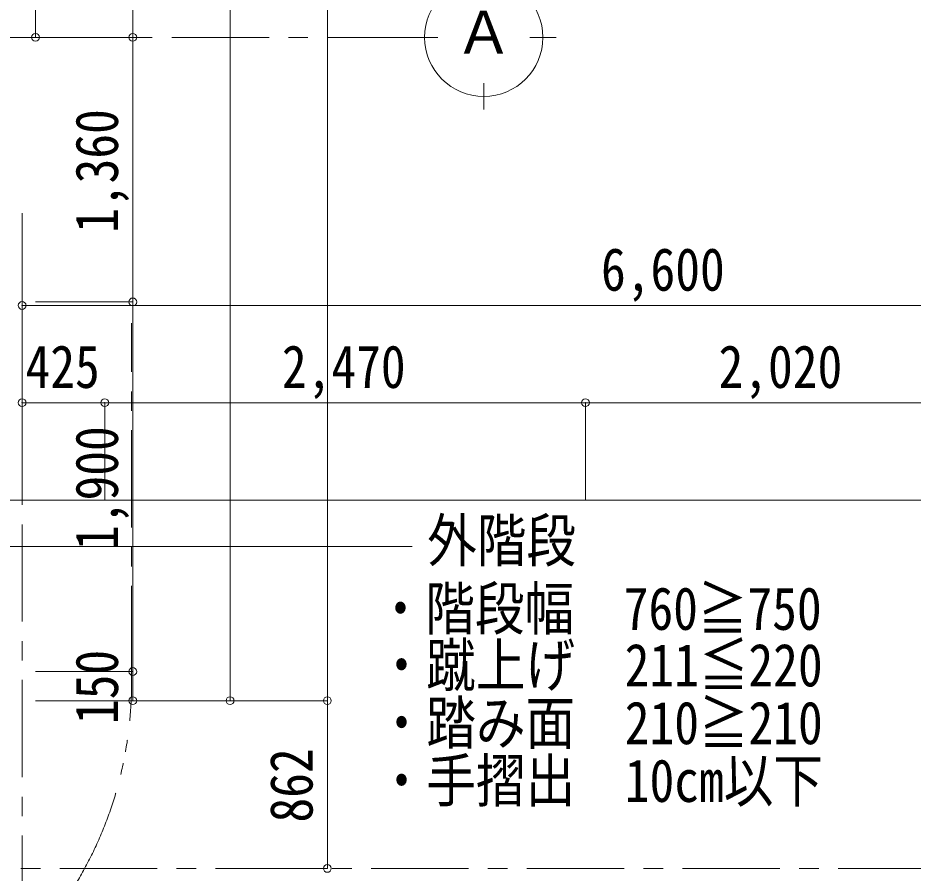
# Model space of a CAD drawing. Units: millimetres at full size; details may follow other scales. Extents: x -443943 to 462275, y -43546 to 79452.
# Drawn here: x -9816 to -5215, y 56192 to 60588 of the extents above; entities that cross this region are included whole.
import ezdxf
from ezdxf.enums import TextEntityAlignment as Align

# ---------------------------------------------------------------- set-up
doc = ezdxf.new("R2010")
doc.units = ezdxf.units.MM
doc.header["$LTSCALE"] = 100
doc.header["$PDMODE"] = 32
doc.header["$PDSIZE"] = 40
doc.linetypes.add('CHAIN1', pattern=[8, 5, -1, 1, -1])
doc.linetypes.add('DOUBLE_CHAIN1', pattern=[8.8, 5, -1, 0.6, -0.6, 0.6, -1])
for name, color, linetype, lineweight in [('0-0_仕上', 4, 'Continuous', 9), ('4-0_仕上', 7, 'Continuous', 15), ('4-1_通り芯', 4, 'Continuous', 9), ('4-4_寸法', 7, 'Continuous', 15), ('4-B_E-PANL', 1, 'Continuous', 18), ('4-F__', 4, 'Continuous', 9)]:
    doc.layers.add(name, color=color, linetype=linetype, lineweight=lineweight)
doc.styles.add('ＭＳ ゴシック', font='')
doc.styles.get('ＭＳ ゴシック').set_extended_font_data('MS Gothic')

msp = doc.modelspace()

# ---------------------------------------------------------------- linework, layer by layer
at = {"layer": '0-0_仕上', "color": 7, "lineweight": 15}
for p, q in [((-8225.4, 56215.7), (-8225.4, 75152.9)), ((-8725.4, 72787.9), (-8725.4, 57077.9)), ((-9225.4, 57077.9), (-9225.4, 71797.9)), ((-9725.4, 69787.9), (-9725.4, 60487.9)), ((-10225.4, 60487.9), (-9225.4, 60487.9)), ((-7657.9, 60487.9), (-7792.9, 60487.9)), ((-7185.4, 60487.9), (-7050.4, 60487.9)), ((-7421.7, 60116.6), (-7421.7, 60251.7)), ((-9225.4, 59127.9), (-9725.4, 59127.9)), ((-7790.2, 57869.9), (-11231, 57869.9)), ((-9725.4, 57227.9), (-9225.4, 57227.9)), ((-9725.4, 57077.9), (-8225.4, 57077.9)), ((-8225.4, 56215.7), (-8725.4, 56215.7))]:
    msp.add_line(p, q, dxfattribs=at)
at = {"layer": '0-0_仕上', "linetype": 'CHAIN1'}
msp.add_line((-7725.4, 60487.9), (-19955.9, 60487.9), dxfattribs=at)
at = {"layer": '0-0_仕上', "color": 1, "linetype": 'CHAIN1', "lineweight": 18}
msp.add_line((-9231.7, 57167.9), (-9231.7, 59017.9), dxfattribs=at)
at = {"layer": '0-0_仕上', "color": 7, "lineweight": 15}
msp.add_circle((-7421.7, 60487.9), 303.8, dxfattribs=at)
at = {"layer": '0-0_仕上', "color": 7}
for p in [(-9725.4, 60487.9), (-9225.4, 60487.9), (-9225.4, 59127.9), (-9225.4, 57227.9), (-9225.4, 57077.9), (-8725.4, 57077.9), (-8225.4, 57077.9), (-8225.4, 56215.7)]:
    msp.add_point(p, dxfattribs=at)
at = {"layer": '4-0_仕上'}
msp.add_line((-18955.9, 58109.6), (20855.8, 58109.6), dxfattribs=at)
at = {"layer": '4-1_通り芯', "linetype": 'CHAIN1'}
msp.add_line((-9794.2, 59584.4), (-9794.2, 44110.7), dxfattribs=at)
at = {"layer": '4-4_寸法'}
for p, q in [((-9794.2, 59109.6), (-9794.2, 58109.6)), ((-9794.2, 59109.6), (13605.8, 59109.6)), ((-9794.2, 58609.6), (3405.8, 58609.6)), ((-9369.2, 58609.6), (-9369.2, 58109.6)), ((-6899.2, 58609.6), (-6899.2, 58109.6))]:
    msp.add_line(p, q, dxfattribs=at)
for p in [(-9794.2, 59109.6), (-9794.2, 58609.6), (-9369.2, 58609.6), (-6899.2, 58609.6)]:
    msp.add_point(p, dxfattribs=at)
at = {"layer": '4-B_E-PANL', "linetype": 'DOUBLE_CHAIN1'}
msp.add_arc((-11231.7, 57167.9), 2000, 278.8213, 0, dxfattribs=at)
at = {"layer": '4-F__', "linetype": 'CHAIN1'}
msp.add_line((4499.7, 56215.9), (-10673.5, 56215.7), dxfattribs=at)

# ---------------------------------------------------------------- texts
at = {"layer": '0-0_仕上', "color": 7, "style": 'ＭＳ ゴシック'}
msp.add_text('Ａ', height=219.9, dxfattribs=at).set_placement((-7571.7, 60337.9), align=Align.BOTTOM_LEFT)
at = {"layer": '0-0_仕上', "color": 7, "style": 'ＭＳ ゴシック', "width": 0.85}
for s, p in [('1,360', (-9235.4, 59482.9)), ('1,900', (-9235.4, 57852.9)), ('150', (-9235.4, 56957.9)), ('862', (-8235.4, 56451.8))]:
    msp.add_text(s, height=219.9, rotation=90, dxfattribs=at).set_placement(p, align=Align.BOTTOM_LEFT)
for s, p in [('外階段', (-7712.6, 57725.9)), ('・階段幅\u3000760≧750', (-7977.4, 57376.1)), ('・蹴上げ\u3000211≦220', (-7972.3, 57085.4)), ('・踏み面\u3000210≧210', (-7971.8, 56788.5)), ('・手摺出\u300010cm以下', (-7971.8, 56491.6))]:
    msp.add_text(s, height=219.9, dxfattribs=at).set_placement(p, align=Align.BOTTOM_LEFT)
at = {"layer": '4-4_寸法', "style": 'ＭＳ ゴシック', "width": 0.85}
for s, p in [('6,600', (-6819.2, 59119.6)), ('425', (-9776.7, 58619.6)), ('2,470', (-8459.2, 58619.6)), ('2,020', (-6215.2, 58619.6))]:
    msp.add_text(s, height=219.9, dxfattribs=at).set_placement(p, align=Align.BOTTOM_LEFT)

doc.saveas('drawing.dxf')
